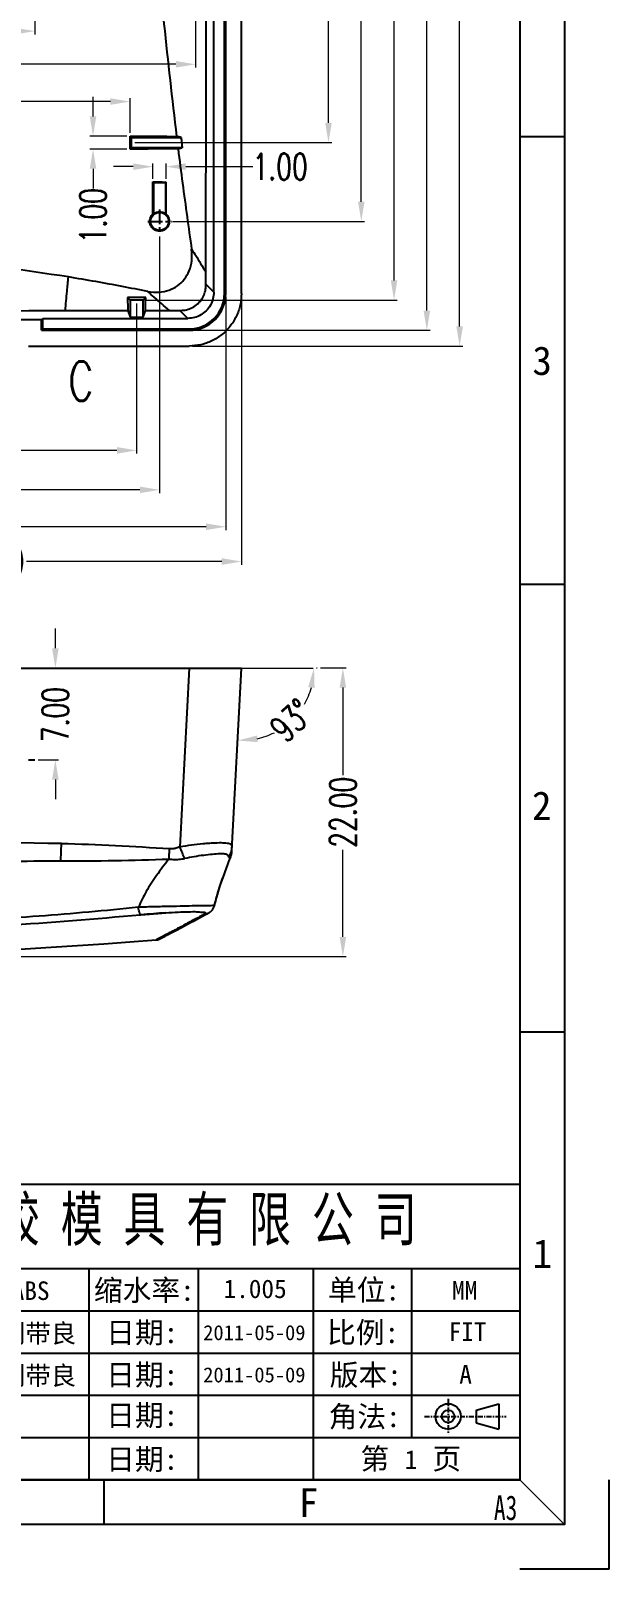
# Model space of a CAD drawing. Header units: millimetres. Extents: x 52832 to 53470, y -6025 to -5739.
# Drawn here: x 53205 to 53249.1, y -6025.5 to -5908.2 of the extents above; entities that cross this region are included whole.
import ezdxf
from ezdxf.enums import TextEntityAlignment as Align

# ---------------------------------------------------------------- set-up
doc = ezdxf.new("R2010")
doc.units = ezdxf.units.MM
doc.linetypes.add('CENTER', pattern=[0.6, 0.375, -0.075, 0.075, -0.075])
doc.layers.get('0').update_dxf_attribs({"linetype": 'CONTINUOUS'})
doc.layers.get('Defpoints').update_dxf_attribs({"linetype": 'CONTINUOUS'})
for name, color, linetype, lineweight in [('dim', 82, 'CONTINUOUS', 9), ('hatch', 4, 'CONTINUOUS', 9), ('moldbase', 7, 'CONTINUOUS', 20), ('part', 7, 'CONTINUOUS', 20)]:
    doc.layers.add(name, color=color, linetype=linetype, lineweight=lineweight)
doc.layers.add('dtext', color=4, linetype='CONTINUOUS')
doc.styles.get("Standard").update_dxf_attribs({"font": 'romans.shx', "width": 0.7})
doc.styles.add('仿宋', font='SIMFANG.TTF', dxfattribs={"width": 0.7})
doc.styles.add('宋体', font='SimSun.ttf', dxfattribs={"width": 0.7})
doc.dimstyles.new('03', dxfattribs={"dimscale": 0.5, "dimtxt": 4, "dimasz": 3, "dimexe": 0.5, "dimexo": 0.5, "dimgap": 0.09, "dimtad": 0, "dimzin": 0, "dimdsep": 46, "dimtxsty": 'Standard', "dimcen": 0, "dimclrd": 256, "dimclre": 256, "dimclrt": 6, "dimazin": 2, "dimtp": 0.01, "dimtm": 0.01, "dimtfac": 1, "dimtofl": 0, "dimtmove": 0, "dimatfit": 0, "dimfxl": 0, "dimtolj": 1, "dimtzin": 0, "dimlwd": -1, "dimlwe": -1, "dimarcsym": 0})

# ---------------------------------------------------------------- blocks, each defined once
blk = doc.blocks.new('*D976')
at = {"layer": 'Defpoints', "color": 0}
for p in [(53222.71, -5876.25), (53212.69, -5916.75), (53227.71, -5916.75)]:
    blk.add_point(p, dxfattribs=at)
at = {"layer": 'dim'}
for p, q in [((53222.96, -5876.25), (53227.96, -5876.25)), ((53227.71, -5877.75), (53227.71, -5893.65)), ((53227.71, -5915.25), (53227.71, -5899.34)), ((53212.94, -5916.75), (53227.96, -5916.75))]:
    blk.add_line(p, q, dxfattribs=at)
for points in [[(53227.46, -5877.75), (53227.96, -5877.75), (53227.71, -5876.25)], [(53227.46, -5915.25), (53227.96, -5915.25), (53227.71, -5916.75)]]:
    blk.add_solid(points, dxfattribs=at)
at = {"layer": 'dim', "color": 6, "insert": (53227.71, -5896.5), "char_height": 2, "attachment_point": 5, "rotation": 90}
blk.add_mtext('\\A1;40.50', dxfattribs=at)
blk = doc.blocks.new('*D977')
at = {"layer": 'Defpoints', "color": 0}
for p in [(53222.71, -5876.25), (53215.58, -5922.75), (53230.21, -5922.75)]:
    blk.add_point(p, dxfattribs=at)
at = {"layer": 'dim'}
for p, q in [((53222.96, -5876.25), (53230.46, -5876.25)), ((53230.21, -5877.75), (53230.21, -5896.65)), ((53230.21, -5921.25), (53230.21, -5902.34)), ((53215.83, -5922.75), (53230.46, -5922.75))]:
    blk.add_line(p, q, dxfattribs=at)
for points in [[(53229.96, -5877.75), (53230.46, -5877.75), (53230.21, -5876.25)], [(53229.96, -5921.25), (53230.46, -5921.25), (53230.21, -5922.75)]]:
    blk.add_solid(points, dxfattribs=at)
at = {"layer": 'dim', "color": 6, "insert": (53230.21, -5899.5), "char_height": 2, "attachment_point": 5, "rotation": 90}
blk.add_mtext('\\A1;46.50', dxfattribs=at)
blk = doc.blocks.new('*D978')
at = {"layer": 'Defpoints', "color": 0}
for p in [(53222.71, -5876.25), (53213.58, -5928.75), (53232.71, -5928.75)]:
    blk.add_point(p, dxfattribs=at)
at = {"layer": 'dim'}
for p, q in [((53222.96, -5876.25), (53232.96, -5876.25)), ((53232.71, -5877.75), (53232.71, -5899.65)), ((53232.71, -5927.25), (53232.71, -5905.34)), ((53213.83, -5928.75), (53232.96, -5928.75))]:
    blk.add_line(p, q, dxfattribs=at)
for points in [[(53232.46, -5877.75), (53232.96, -5877.75), (53232.71, -5876.25)], [(53232.46, -5927.25), (53232.96, -5927.25), (53232.71, -5928.75)]]:
    blk.add_solid(points, dxfattribs=at)
at = {"layer": 'dim', "color": 6, "insert": (53232.71, -5902.5), "char_height": 2, "attachment_point": 5, "rotation": 90}
blk.add_mtext('\\A1;52.50', dxfattribs=at)
blk = doc.blocks.new('*D979')
at = {"layer": 'Defpoints', "color": 0}
for p in [(53222.71, -5876.25), (53217.09, -5931.05), (53235.21, -5931.05)]:
    blk.add_point(p, dxfattribs=at)
at = {"layer": 'dim'}
for p, q in [((53222.96, -5876.25), (53235.46, -5876.25)), ((53235.21, -5877.75), (53235.21, -5900.8)), ((53235.21, -5929.55), (53235.21, -5906.49)), ((53217.34, -5931.05), (53235.46, -5931.05))]:
    blk.add_line(p, q, dxfattribs=at)
for points in [[(53234.96, -5877.75), (53235.46, -5877.75), (53235.21, -5876.25)], [(53234.96, -5929.55), (53235.46, -5929.55), (53235.21, -5931.05)]]:
    blk.add_solid(points, dxfattribs=at)
at = {"layer": 'dim', "color": 6, "insert": (53235.21, -5903.65), "char_height": 2, "attachment_point": 5, "rotation": 90}
blk.add_mtext('\\A1;54.80', dxfattribs=at)
blk = doc.blocks.new('*D980')
at = {"layer": 'Defpoints', "color": 0}
for p in [(53222.71, -5876.25), (53217.09, -5932.25), (53237.71, -5932.25)]:
    blk.add_point(p, dxfattribs=at)
at = {"layer": 'dim'}
for p, q in [((53222.96, -5876.25), (53237.96, -5876.25)), ((53237.71, -5877.75), (53237.71, -5901.4)), ((53237.71, -5930.75), (53237.71, -5907.09)), ((53217.34, -5932.25), (53237.96, -5932.25))]:
    blk.add_line(p, q, dxfattribs=at)
for points in [[(53237.46, -5877.75), (53237.96, -5877.75), (53237.71, -5876.25)], [(53237.46, -5930.75), (53237.96, -5930.75), (53237.71, -5932.25)]]:
    blk.add_solid(points, dxfattribs=at)
at = {"layer": 'dim', "color": 6, "insert": (53237.71, -5904.25), "char_height": 2, "attachment_point": 5, "rotation": 90}
blk.add_mtext('\\A1;56.00', dxfattribs=at)
blk = doc.blocks.new('*D990')
at = {"layer": 'Defpoints', "color": 0}
for p in [(53205.33, -5904.65), (53182.58, -5908.25), (53182.58, -5908.25)]:
    blk.add_point(p, dxfattribs=at)
at = {"layer": 'dim'}
for p, q in [((53205.33, -5904.9), (53205.33, -5908.5)), ((53184.08, -5908.25), (53191.11, -5908.25)), ((53203.83, -5908.25), (53196.8, -5908.25))]:
    blk.add_line(p, q, dxfattribs=at)
for points in [[(53184.08, -5908), (53184.08, -5908.5), (53182.58, -5908.25)], [(53203.83, -5908), (53203.83, -5908.5), (53205.33, -5908.25)]]:
    blk.add_solid(points, dxfattribs=at)
at = {"layer": 'dim', "color": 6, "insert": (53193.96, -5908.25), "char_height": 2, "attachment_point": 5}
blk.add_mtext('\\A1;22.75', dxfattribs=at)
blk = doc.blocks.new('*D1037')
at = {"layer": 'Defpoints', "color": 0}
for p in [(53182.58, -5913.62), (53182.58, -5913.62), (53212.58, -5916.25)]:
    blk.add_point(p, dxfattribs=at)
at = {"layer": 'dim'}
for p, q in [((53184.08, -5913.62), (53194.74, -5913.62)), ((53211.08, -5913.62), (53200.43, -5913.62)), ((53212.58, -5916), (53212.58, -5913.37))]:
    blk.add_line(p, q, dxfattribs=at)
for points in [[(53184.08, -5913.37), (53184.08, -5913.87), (53182.58, -5913.62)], [(53211.08, -5913.37), (53211.08, -5913.87), (53212.58, -5913.62)]]:
    blk.add_solid(points, dxfattribs=at)
at = {"layer": 'dim', "color": 6, "insert": (53197.58, -5913.62), "char_height": 2, "attachment_point": 5}
blk.add_mtext('\\A1;30.00', dxfattribs=at)
blk = doc.blocks.new('*D1045')
at = {"layer": 'Defpoints', "color": 0}
for p in [(53213.08, -5928.75), (53182.58, -5940.2), (53182.58, -5940.2)]:
    blk.add_point(p, dxfattribs=at)
at = {"layer": 'dim'}
for p, q in [((53213.08, -5929), (53213.08, -5940.45)), ((53184.08, -5940.2), (53194.99, -5940.2)), ((53211.58, -5940.2), (53200.68, -5940.2))]:
    blk.add_line(p, q, dxfattribs=at)
for points in [[(53184.08, -5939.95), (53184.08, -5940.45), (53182.58, -5940.2)], [(53211.58, -5939.95), (53211.58, -5940.45), (53213.08, -5940.2)]]:
    blk.add_solid(points, dxfattribs=at)
at = {"layer": 'dim', "color": 6, "insert": (53197.83, -5940.2), "char_height": 2, "attachment_point": 5}
blk.add_mtext('\\A1;30.50', dxfattribs=at)
blk = doc.blocks.new('*D1046')
at = {"layer": 'Defpoints', "color": 0}
for p in [(53214.83, -5923.65), (53182.58, -5943.21), (53182.58, -5943.21)]:
    blk.add_point(p, dxfattribs=at)
at = {"layer": 'dim'}
for p, q in [((53214.83, -5923.9), (53214.83, -5943.46)), ((53184.08, -5943.21), (53195.86, -5943.21)), ((53213.33, -5943.21), (53201.55, -5943.21))]:
    blk.add_line(p, q, dxfattribs=at)
for points in [[(53184.08, -5942.96), (53184.08, -5943.46), (53182.58, -5943.21)], [(53213.33, -5942.96), (53213.33, -5943.46), (53214.83, -5943.21)]]:
    blk.add_solid(points, dxfattribs=at)
at = {"layer": 'dim', "color": 6, "insert": (53198.71, -5943.21), "char_height": 2, "attachment_point": 5}
blk.add_mtext('\\A1;32.25', dxfattribs=at)
blk = doc.blocks.new('*D1047')
at = {"layer": 'Defpoints', "color": 0}
for p in [(53219.88, -5928.26), (53182.58, -5946.02), (53182.58, -5946.02)]:
    blk.add_point(p, dxfattribs=at)
at = {"layer": 'dim'}
for p, q in [((53219.88, -5928.51), (53219.88, -5946.27)), ((53184.08, -5946.02), (53198.39, -5946.02)), ((53218.38, -5946.02), (53204.08, -5946.02))]:
    blk.add_line(p, q, dxfattribs=at)
for points in [[(53184.08, -5945.77), (53184.08, -5946.27), (53182.58, -5946.02)], [(53218.38, -5945.77), (53218.38, -5946.27), (53219.88, -5946.02)]]:
    blk.add_solid(points, dxfattribs=at)
at = {"layer": 'dim', "color": 6, "insert": (53201.23, -5946.02), "char_height": 2, "attachment_point": 5}
blk.add_mtext('\\A1;37.30', dxfattribs=at)
blk = doc.blocks.new('*D1048')
at = {"layer": 'Defpoints', "color": 0}
for p in [(53221.08, -5927.64), (53182.58, -5948.67), (53221.08, -5948.67)]:
    blk.add_point(p, dxfattribs=at)
at = {"layer": 'dim'}
for p, q in [((53221.08, -5927.89), (53221.08, -5948.92)), ((53184.08, -5948.67), (53198.99, -5948.67)), ((53219.58, -5948.67), (53204.68, -5948.67))]:
    blk.add_line(p, q, dxfattribs=at)
for points in [[(53184.08, -5948.42), (53184.08, -5948.92), (53182.58, -5948.67)], [(53219.58, -5948.42), (53219.58, -5948.92), (53221.08, -5948.67)]]:
    blk.add_solid(points, dxfattribs=at)
at = {"layer": 'dim', "color": 6, "insert": (53201.83, -5948.67), "char_height": 2, "attachment_point": 5}
blk.add_mtext('\\A1;38.50', dxfattribs=at)
blk = doc.blocks.new('*D1062')
at = {"layer": 'Defpoints', "color": 0}
for p in [(53217.58, -5897.25), (53182.58, -5910.78), (53182.58, -5911.02)]:
    blk.add_point(p, dxfattribs=at)
at = {"layer": 'dim'}
for p, q in [((53217.58, -5897.5), (53217.58, -5911.03)), ((53182.58, -5910.77), (53182.58, -5910.53)), ((53184.08, -5910.78), (53197.24, -5910.78)), ((53216.08, -5910.78), (53202.93, -5910.78))]:
    blk.add_line(p, q, dxfattribs=at)
for points in [[(53184.08, -5910.53), (53184.08, -5911.03), (53182.58, -5910.78)], [(53216.08, -5910.53), (53216.08, -5911.03), (53217.58, -5910.78)]]:
    blk.add_solid(points, dxfattribs=at)
at = {"layer": 'dim', "color": 6, "insert": (53200.08, -5910.78), "char_height": 2, "attachment_point": 5}
blk.add_mtext('\\A1;35.00', dxfattribs=at)
blk = doc.blocks.new('*D1064')
at = {"layer": 'Defpoints', "color": 0}
for p in [(53215.33, -5918.58), (53214.33, -5919.75), (53215.33, -5919.75)]:
    blk.add_point(p, dxfattribs=at)
at = {"layer": 'dim'}
for p, q in [((53212.83, -5918.58), (53211.33, -5918.58)), ((53214.33, -5919.5), (53214.33, -5918.33)), ((53215.33, -5919.5), (53215.33, -5918.33)), ((53216.83, -5918.58), (53221.95, -5918.58))]:
    blk.add_line(p, q, dxfattribs=at)
for points in [[(53212.83, -5918.33), (53212.83, -5918.83), (53214.33, -5918.58)], [(53216.83, -5918.33), (53216.83, -5918.83), (53215.33, -5918.58)]]:
    blk.add_solid(points, dxfattribs=at)
at = {"layer": 'dim', "color": 6, "insert": (53224.03, -5918.58), "char_height": 2, "attachment_point": 5}
blk.add_mtext('\\A1;1.00', dxfattribs=at)
blk = doc.blocks.new('*D1065')
at = {"layer": 'Defpoints', "color": 0}
for p in [(53212.58, -5916.25), (53209.76, -5917.24), (53212.59, -5917.24)]:
    blk.add_point(p, dxfattribs=at)
at = {"layer": 'dim'}
for p, q in [((53209.76, -5914.75), (53209.76, -5913.25)), ((53212.33, -5916.25), (53209.51, -5916.25)), ((53212.34, -5917.24), (53209.51, -5917.24)), ((53209.76, -5918.74), (53209.76, -5920.24))]:
    blk.add_line(p, q, dxfattribs=at)
for points in [[(53209.51, -5914.75), (53210.01, -5914.75), (53209.76, -5916.25)], [(53209.51, -5918.74), (53210.01, -5918.74), (53209.76, -5917.24)]]:
    blk.add_solid(points, dxfattribs=at)
at = {"layer": 'dim', "color": 6, "insert": (53209.76, -5922.32), "char_height": 2, "attachment_point": 5, "rotation": 90}
blk.add_mtext('\\A1;1.00', dxfattribs=at)
blk = doc.blocks.new('*D1191')
at = {"layer": 'Defpoints', "color": 0}
for p in [(53206.89, -5956.78), (53206.89, -5956.78), (53205.33, -5963.78)]:
    blk.add_point(p, dxfattribs=at)
at = {"layer": 'dim'}
for p, q in [((53206.89, -5955.28), (53206.89, -5953.78)), ((53205.58, -5963.78), (53207.14, -5963.78)), ((53206.89, -5965.28), (53206.89, -5966.78))]:
    blk.add_line(p, q, dxfattribs=at)
for points in [[(53206.64, -5955.28), (53207.14, -5955.28), (53206.89, -5956.78)], [(53206.64, -5965.28), (53207.14, -5965.28), (53206.89, -5963.78)]]:
    blk.add_solid(points, dxfattribs=at)
at = {"layer": 'dim', "color": 6, "insert": (53206.89, -5960.33), "char_height": 2, "attachment_point": 5, "rotation": 90}
blk.add_mtext('\\A1;7.00', dxfattribs=at)
blk = doc.blocks.new('*D1195')
at = {"layer": 'Defpoints', "color": 0}
for p in [(53138.62, -5956.78), (53221.08, -5956.78), (53226.54, -5956.78), (53223.68, -5961.67), (53220.35, -5970.67)]:
    blk.add_point(p, dxfattribs=at)
at = {"layer": 'dim'}
blk.add_line((53226.79, -5956.78), (53226.86, -5956.78), dxfattribs=at)
for start, end in [(330.0877, 344.4067), (282.5933, 296.9123)]:
    blk.add_arc((53221.08, -5956.78), 5.53, start, end, dxfattribs=at)
for points in [[(53226.16, -5958.24), (53226.65, -5958.3), (53226.61, -5956.78)], [(53222.31, -5962.43), (53222.27, -5961.93), (53220.79, -5962.31)]]:
    blk.add_solid(points, dxfattribs=at)
at = {"layer": 'dim', "color": 6, "insert": (53224.89, -5960.79), "char_height": 2, "attachment_point": 5, "rotation": 43.5}
blk.add_mtext('\\A1;93°', dxfattribs=at)
blk = doc.blocks.new('*D1196')
at = {"layer": 'Defpoints', "color": 0}
for p in [(53226.86, -5956.78), (53228.81, -5956.78), (53182.58, -5978.78)]:
    blk.add_point(p, dxfattribs=at)
at = {"layer": 'dim'}
for p, q in [((53227.11, -5956.78), (53229.06, -5956.78)), ((53228.81, -5958.28), (53228.81, -5964.94)), ((53228.81, -5977.28), (53228.81, -5970.63)), ((53182.83, -5978.78), (53229.06, -5978.78))]:
    blk.add_line(p, q, dxfattribs=at)
for points in [[(53228.56, -5958.28), (53229.06, -5958.28), (53228.81, -5956.78)], [(53228.56, -5977.28), (53229.06, -5977.28), (53228.81, -5978.78)]]:
    blk.add_solid(points, dxfattribs=at)
at = {"layer": 'dim', "color": 6, "insert": (53228.81, -5967.78), "char_height": 2, "attachment_point": 5, "rotation": 90}
blk.add_mtext('\\A1;22.00', dxfattribs=at)
blk = doc.blocks.new('sa3l')
for p, q in [((340.59, 186.62), (334.76, 186.62)), ((340.59, 128.3), (334.76, 128.3)), ((340.59, 69.98), (334.76, 69.98)), ((280.52, 11.66), (280.52, 5.83))]:
    blk.add_line(p, q)
at = {"color": 8}
for q in [(346.42, 11.66), (334.76, 0)]:
    blk.add_line((346.42, 0), q, dxfattribs=at)
for points in [[(5.83, 5.83), (5.83, 484.06), (340.59, 484.06), (340.59, 5.83)], [(11.66, 11.66), (11.66, 478.22), (334.76, 478.22), (334.76, 11.66)]]:
    blk.add_lwpolyline(points, close=True)
at = {"layer": 'moldbase'}
blk.add_line((334.76, 11.66), (340.59, 5.83), dxfattribs=at)
at = {"style": '宋体'}
for s, p in [('3', (337.67, 157.45)), ('2', (337.62, 99.49)), ('1', (337.7, 41.12)), ('F', (307.22, 8.67))]:
    blk.add_text(s, height=3.73, dxfattribs=at).set_placement(p, align=Align.MIDDLE)
at = {"layer": 'dtext', "style": '仿宋', "width": 0.7}
blk.add_text('A3', height=3.209, dxfattribs=at).set_placement((331.38, 6.41))

msp = doc.modelspace()

# ---------------------------------------------------------------- linework, layer by layer
at = {"color": 7, "linetype": 'Continuous'}
for p, q in [((53218.973, -5928.144), (53218.973, -5824.354)), ((53219.776, -5928.254), (53219.775, -5824.243)), ((53219.881, -5928.254), (53219.881, -5824.243)), ((53221.081, -5928.254), (53221.081, -5824.243)), ((53212.687, -5916.355), (53212.581, -5916.249)), ((53212.687, -5916.355), (53216.479, -5916.355)), ((53212.687, -5917.143), (53212.687, -5916.355)), ((53212.687, -5917.143), (53212.586, -5917.244)), ((53216.55, -5917.143), (53212.687, -5917.143)), ((53214.331, -5919.749), (53214.369, -5919.787)), ((53214.369, -5919.787), (53215.293, -5919.787)), ((53214.369, -5919.787), (53214.369, -5922.207)), ((53215.33, -5919.75), (53215.293, -5919.787)), ((53215.293, -5919.787), (53215.293, -5922.207)), ((53218.369, -5927.54), (53218.973, -5928.144)), ((53219.881, -5928.254), (53219.776, -5928.254)), ((53212.581, -5928.749), (53212.387, -5928.555)), ((53212.415, -5929.539), (53212.581, -5930.037)), ((53213.581, -5928.749), (53212.581, -5928.749)), ((53212.581, -5928.749), (53212.581, -5930.037)), ((53213.581, -5928.749), (53213.781, -5928.548)), ((53213.581, -5930.037), (53213.581, -5928.749)), ((53213.581, -5930.037), (53213.748, -5929.535)), ((53216.976, -5930.141), (53216.372, -5929.537)), ((53205.831, -5930.246), (53193.831, -5930.246)), ((53205.831, -5930.246), (53205.936, -5930.141)), ((53205.831, -5931.049), (53205.831, -5930.246)), ((53205.936, -5930.141), (53216.976, -5930.141)), ((53205.936, -5930.944), (53205.936, -5930.141)), ((53212.581, -5930.037), (53213.581, -5930.037)), ((53205.831, -5931.049), (53205.936, -5930.944)), ((53205.831, -5931.049), (53217.086, -5931.049)), ((53205.936, -5930.944), (53217.086, -5930.943)), ((53217.086, -5931.049), (53217.086, -5930.944)), ((53204.831, -5932.249), (53217.086, -5932.249)), ((53144.081, -5956.785), (53221.081, -5956.785)), ((53217.086, -5956.785), (53216.372, -5970.423)), ((53220.353, -5970.673), (53221.081, -5956.785)), ((53220.223, -5971.286), (53220.223, -5971.286)), ((53213.366, -5975.594), (53213.412, -5975.59)), ((53218.585, -5975.437), (53218.588, -5975.435))]:
    msp.add_line(p, q, dxfattribs=at)
at = {"color": 1, "linetype": 'CENTER', "ltscale": 3}
for p, q in [((53214.831, -5921.844), (53214.831, -5923.654)), ((53213.926, -5922.749), (53215.736, -5922.749))]:
    msp.add_line(p, q, dxfattribs=at)
at = {"color": 1, "linetype": 'CENTER', "ltscale": 10}
msp.add_line((53194.331, -5963.785), (53205.331, -5963.785), dxfattribs=at)
at = {"color": 7}
for p, q in [((53166.853, -5996.122), (53242.295, -5996.122)), ((53242.295, -5996.122), (53242.295, -6018.637)), ((53166.853, -6002.555), (53242.295, -6002.555)), ((53209.462, -6018.637), (53209.462, -6002.555)), ((53217.792, -6018.637), (53217.792, -6002.555)), ((53226.572, -6018.637), (53226.572, -6002.555)), ((53234.077, -6015.421), (53234.077, -6002.555)), ((53166.853, -6005.771), (53242.295, -6005.771)), ((53166.853, -6008.988), (53242.295, -6008.988)), ((53166.853, -6012.204), (53242.295, -6012.204)), ((53166.853, -6015.421), (53242.295, -6015.421)), ((53166.853, -6018.637), (53242.295, -6018.637))]:
    msp.add_line(p, q, dxfattribs=at)
at = {"color": 7, "linetype": 'Continuous'}
msp.add_circle((53214.831, -5922.749), 0.686, dxfattribs=at)
for centre, radius, start, end in [((53214.831, -5922.749), 0.712, 49.54678, 130.45322), ((53217.089, -5928.257), 2.686, 269.95361, 0.0482), ((53217.089, -5928.257), 2.791, 269.95361, 0.04639), ((53182.578, -5578.641), 400.143, 265.41527, 274.58541)]:
    msp.add_arc(centre, radius, start, end, dxfattribs=at)
for points in [[(53213.902, -5890.149), (53214.412, -5898.892), (53215.168, -5907.705), (53216.127, -5916.274)], [(53218.356, -5926.609), (53218.371, -5920.165), (53218.381, -5913.152), (53218.388, -5905.568), (53218.393, -5897.407)], [(53212.581, -5916.249), (53213.763, -5916.257), (53214.945, -5916.265), (53216.127, -5916.274)], [(53212.586, -5917.244), (53212.584, -5916.912), (53212.583, -5916.581), (53212.581, -5916.249)], [(53216.479, -5916.355), (53216.353, -5916.328), (53216.236, -5916.301), (53216.127, -5916.274)], [(53216.479, -5916.355), (53216.502, -5916.618), (53216.526, -5916.881), (53216.55, -5917.143)], [(53216.245, -5917.218), (53215.026, -5917.227), (53213.806, -5917.236), (53212.586, -5917.244)], [(53216.245, -5917.218), (53216.339, -5917.193), (53216.441, -5917.168), (53216.55, -5917.143)], [(53216.245, -5917.218), (53216.585, -5919.848), (53216.93, -5922.397), (53217.276, -5924.865)], [(53214.331, -5919.749), (53214.664, -5919.749), (53214.997, -5919.749), (53215.33, -5919.75)], [(53214.332, -5922.191), (53214.332, -5921.377), (53214.331, -5920.563), (53214.331, -5919.749)], [(53215.329, -5922.191), (53215.329, -5921.377), (53215.33, -5920.563), (53215.33, -5919.75)], [(53214.082, -5922.749), (53214.112, -5922.541), (53214.197, -5922.35), (53214.332, -5922.191)], [(53214.369, -5922.207), (53214.357, -5922.202), (53214.344, -5922.196), (53214.332, -5922.191)], [(53215.293, -5922.207), (53215.305, -5922.202), (53215.317, -5922.196), (53215.329, -5922.191)], [(53215.329, -5922.191), (53215.464, -5922.351), (53215.549, -5922.542), (53215.578, -5922.749)], [(53215.578, -5922.749), (53215.521, -5923.035), (53215.36, -5923.277), (53215.118, -5923.439), (53214.832, -5923.496), (53214.545, -5923.44), (53214.302, -5923.278), (53214.139, -5923.035), (53214.082, -5922.749)], [(53207.883, -5926.982), (53197.287, -5925.566), (53187.307, -5924.917), (53178.355, -5924.903), (53170.419, -5925.341), (53163.311, -5926.091), (53156.944, -5927.041), (53151.226, -5928.093)], [(53213.935, -5928.092), (53214.792, -5928.148), (53215.555, -5927.99), (53216.199, -5927.653), (53216.714, -5927.161), (53217.086, -5926.523), (53217.287, -5925.747), (53217.276, -5924.865)], [(53217.276, -5924.865), (53217.596, -5925.362), (53217.964, -5925.951), (53218.356, -5926.609)], [(53207.656, -5929.552), (53207.776, -5928.074), (53207.883, -5926.981)], [(53213.935, -5928.092), (53211.986, -5927.714), (53209.969, -5927.342), (53207.883, -5926.982)], [(53218.369, -5927.54), (53218.362, -5927.219), (53218.357, -5926.906), (53218.356, -5926.609)], [(53215.599, -5929.529), (53214.995, -5929.025), (53214.422, -5928.526), (53213.935, -5928.092)], [(53216.372, -5929.537), (53216.779, -5929.504), (53217.223, -5929.367), (53217.652, -5929.105), (53217.994, -5928.747), (53218.225, -5928.338), (53218.342, -5927.927), (53218.369, -5927.54)], [(53218.973, -5928.144), (53218.905, -5928.662), (53218.706, -5929.143), (53218.389, -5929.557), (53217.975, -5929.874), (53217.494, -5930.073), (53216.976, -5930.141)], [(53221.081, -5928.254), (53220.981, -5929.144), (53220.685, -5929.989), (53220.21, -5930.746), (53219.578, -5931.378), (53218.821, -5931.853), (53217.976, -5932.149), (53217.086, -5932.249)], [(53171.294, -5929.563), (53184.382, -5929.566), (53196.471, -5929.562), (53207.656, -5929.55)], [(53207.656, -5929.55), (53209.27, -5929.546), (53210.857, -5929.543), (53212.415, -5929.539)], [(53213.781, -5928.548), (53213.333, -5928.551), (53212.868, -5928.553), (53212.387, -5928.555)], [(53212.387, -5928.555), (53212.397, -5928.862), (53212.406, -5929.19), (53212.415, -5929.539)], [(53213.748, -5929.535), (53213.759, -5929.179), (53213.77, -5928.849), (53213.781, -5928.548)], [(53213.748, -5929.535), (53214.372, -5929.533), (53214.988, -5929.531), (53215.599, -5929.529)], [(53215.599, -5929.529), (53215.844, -5929.529), (53216.105, -5929.532), (53216.372, -5929.537)], [(53207.35, -5970.169), (53190.684, -5969.893), (53175.466, -5969.888), (53161.829, -5970.059), (53149.563, -5970.575)], [(53207.306, -5971.488), (53207.327, -5970.884), (53207.35, -5970.169)], [(53215.599, -5970.573), (53211.475, -5970.334), (53207.35, -5970.171)], [(53215.545, -5971.34), (53215.562, -5971.092), (53215.58, -5970.836), (53215.599, -5970.573)], [(53216.372, -5970.423), (53216.104, -5970.518), (53215.844, -5970.569), (53215.599, -5970.575)], [(53218.36, -5970.169), (53218.142, -5970.187), (53217.262, -5970.282), (53216.372, -5970.423)], [(53216.753, -5971.297), (53216.569, -5970.878), (53216.372, -5970.423)], [(53220.367, -5970.411), (53220.29, -5970.246), (53220.014, -5970.151), (53219.549, -5970.118), (53218.919, -5970.133), (53218.36, -5970.169)], [(53220.122, -5971.173), (53220.294, -5970.805), (53220.367, -5970.411)], [(53220.223, -5971.286), (53220.255, -5971.197), (53220.321, -5970.939), (53220.353, -5970.674)], [(53220.321, -5970.94), (53220.353, -5970.674)], [(53149.617, -5971.338), (53153.739, -5971.452), (53157.855, -5971.488), (53161.972, -5971.496), (53166.091, -5971.492), (53174.334, -5971.48), (53182.581, -5971.474), (53190.828, -5971.48), (53199.071, -5971.492), (53207.306, -5971.488)], [(53207.306, -5971.49), (53211.421, -5971.455), (53215.545, -5971.34)], [(53215.545, -5971.338), (53214.6, -5972.593), (53213.818, -5973.814), (53213.219, -5975.015)], [(53215.545, -5971.338), (53215.93, -5971.376), (53216.335, -5971.363), (53216.753, -5971.297)], [(53220.124, -5971.173), (53220.039, -5971.05), (53219.821, -5970.968), (53219.432, -5970.95), (53218.877, -5970.984), (53218.197, -5971.059), (53217.462, -5971.165), (53216.754, -5971.299)], [(53219.017, -5974.897), (53219.284, -5973.91), (53219.696, -5972.68), (53220.125, -5971.54), (53220.224, -5971.286)], [(53220.122, -5971.173), (53220.165, -5971.283), (53220.202, -5971.313), (53220.223, -5971.286)], [(53220.223, -5971.286), (53220.254, -5971.2)], [(53220.254, -5971.2), (53220.302, -5971.028)], [(53220.302, -5971.028), (53220.321, -5970.94)], [(53219.46, -5973.358), (53219.748, -5972.537)], [(53219.017, -5974.896), (53219.301, -5973.853)], [(53219.301, -5973.853), (53219.317, -5973.802), (53219.46, -5973.358)], [(53213.219, -5975.017), (53209.443, -5975.384), (53205.65, -5975.695), (53201.841, -5975.955), (53198.016, -5976.166), (53194.172, -5976.33), (53190.315, -5976.447), (53186.451, -5976.517), (53184.519, -5976.535), (53182.587, -5976.541), (53180.657, -5976.535), (53178.726, -5976.518), (53174.867, -5976.451), (53171.013, -5976.337), (53167.168, -5976.174), (53159.517, -5975.7), (53151.942, -5975.017)], [(53219.002, -5974.887), (53218.743, -5974.894), (53218.243, -5974.901), (53217.542, -5974.914), (53216.658, -5974.934), (53215.612, -5974.957), (53214.444, -5974.983), (53213.219, -5975.015)], [(53213.412, -5975.589), (53213.383, -5975.571), (53213.356, -5975.534), (53213.331, -5975.482), (53213.306, -5975.416), (53213.282, -5975.338), (53213.26, -5975.248), (53213.219, -5975.017)], [(53215.313, -5975.438), (53216.261, -5975.384), (53217.042, -5975.357), (53217.653, -5975.356), (53218.102, -5975.382), (53218.332, -5975.439), (53218.299, -5975.52)], [(53218.588, -5975.435), (53218.628, -5975.412), (53218.775, -5975.304), (53218.929, -5975.115), (53219.016, -5974.898)], [(53151.803, -5975.594), (53162.137, -5976.396), (53172.437, -5976.871), (53182.608, -5977.025), (53192.774, -5976.869), (53203.044, -5976.395), (53213.366, -5975.594)], [(53213.412, -5975.589), (53214.055, -5975.532), (53214.694, -5975.481), (53215.313, -5975.438)], [(53215.313, -5975.438), (53213.412, -5975.59)], [(53218.3, -5975.523), (53217.443, -5975.985), (53216.688, -5976.387), (53216.044, -5976.728), (53215.765, -5976.875), (53215.514, -5977.007), (53215.293, -5977.123), (53215.102, -5977.224), (53214.806, -5977.379), (53214.628, -5977.472), (53214.568, -5977.504), (53214.627, -5977.473), (53214.804, -5977.38), (53215.099, -5977.225), (53215.29, -5977.125)], [(53215.317, -5977.177), (53216.514, -5976.547), (53218.329, -5975.577)], [(53215.495, -5977.084), (53216.515, -5976.546)], [(53218.299, -5975.521), (53218.43, -5975.498), (53218.544, -5975.457), (53218.585, -5975.437)], [(53218.329, -5975.577), (53218.586, -5975.438)], [(53214.568, -5977.504), (53214.627, -5977.473), (53214.804, -5977.38), (53214.978, -5977.288)], [(53214.568, -5977.504), (53214.677, -5977.487), (53214.844, -5977.426)], [(53214.844, -5977.426), (53215.257, -5977.209), (53215.317, -5977.177)], [(53215.258, -5977.209), (53215.317, -5977.177)], [(53215.317, -5977.177), (53215.495, -5977.084)]]:
    msp.add_spline(points, degree=3, dxfattribs=at)
at = {"layer": 'dtext', "color": 1, "linetype": 'CENTER'}
for p, q in [((53236.835, -6012.462), (53236.835, -6015.164)), ((53235.044, -6013.813), (53241.256, -6013.813))]:
    msp.add_line(p, q, dxfattribs=at)
at = {"layer": 'dtext'}
for p, q in [((53238.963, -6013.33), (53240.7, -6012.848)), ((53240.7, -6012.848), (53240.7, -6014.778)), ((53238.963, -6013.33), (53238.963, -6014.295)), ((53238.963, -6014.295), (53240.7, -6014.778))]:
    msp.add_line(p, q, dxfattribs=at)
for radius in [0.965, 0.482]:
    msp.add_circle((53236.835, -6013.813), radius, dxfattribs=at)
at = {"layer": 'hatch', "flags": 128}
msp.add_lwpolyline([(53199.831, -5934.918, 0, 0, 0), (53202.831, -5934.918, 0.9, 0, 0), (53205.831, -5934.918, 0, 0, 0)], format="xyseb", dxfattribs=at)
at = {"layer": 'part', "color": 1, "linetype": 'CENTER', "ltscale": 100}
msp.add_line((53138.622, -5956.785), (53226.54, -5956.785), dxfattribs=at)

# ---------------------------------------------------------------- block references
at = {"xscale": 0.5848199999961071, "yscale": 0.5848200000002544, "zscale": 0.58482}
msp.add_blockref('sa3l', (53046.523, -6025.459), dxfattribs=at)

# ---------------------------------------------------------------- texts
at = {"layer": 'dtext', "color": 3, "style": '宋体'}
for s, height, p in [('ABS', 1.4158, (53203.558, -6004.943)), ('1.005', 1.4158, (53219.71, -6004.797)), ('MM', 1.4158, (53237.138, -6004.922)), ('刘带良', 1.4158, (53202.677, -6008.194)), ('2011-05-09', 1.1468, (53218.159, -6008.004)), ('FIT', 1.4158, (53236.87, -6008.064)), ('刘带良', 1.4158, (53202.677, -6011.41)), ('2011-05-09', 1.1468, (53218.159, -6011.22)), ('A', 1.416, (53237.682, -6011.313)), ('1', 1.416, (53233.524, -6017.81))]:
    msp.add_text(s, height=height, dxfattribs=at).set_placement(p)
at = {"layer": 'dtext', "style": '仿宋'}
for s, p in [('缩水率:', (53209.822, -6005.003)), ('单位:', (53227.67, -6004.977)), ('日期:', (53210.763, -6008.228)), ('比例:', (53227.6, -6008.22)), ('日期:', (53210.763, -6011.445)), ('版本:', (53227.807, -6011.454)), ('日期:', (53210.763, -6014.538)), ('角法:', (53227.717, -6014.627)), ('日期:', (53210.763, -6017.878)), (' 第   页', (53229.06, -6017.843))]:
    msp.add_text(s, height=1.6089, dxfattribs=at).set_placement(p)
at = {"layer": 'dtext', "color": 135, "insert": (53169.005, -5997.095), "char_height": 3.34517, "width": 123.12092, "attachment_point": 1, "style": '宋体'}
msp.add_mtext('{\\C0;深 圳 市 永 坚 泰 塑 胶 模 具 有 限 公 司}', dxfattribs=at)
at = {"layer": 'hatch', "width": 0.7}
msp.add_text('C', height=3, dxfattribs=at).set_placement((53208.831, -5934.918), align=Align.MIDDLE)

# ---------------------------------------------------------------- dimensions: what is measured, and where the dimension line sits
at = {"layer": 'dim'}
for base, p1, p2, picture, middle in [((53227.714, -5916.749), (53222.714, -5876.249), (53212.687, -5916.749), '*D976', (53227.714, -5896.499)), ((53232.714, -5928.749), (53222.714, -5876.249), (53213.581, -5928.749), '*D978', (53232.714, -5902.499)), ((53230.214, -5922.749), (53222.714, -5876.249), (53215.578, -5922.749), '*D977', (53230.214, -5899.499)), ((53235.214, -5931.049), (53222.714, -5876.249), (53217.086, -5931.049), '*D979', (53235.214, -5903.649)), ((53237.714, -5932.249), (53222.714, -5876.249), (53217.086, -5932.249), '*D980', (53237.714, -5904.249)), ((53228.812, -5956.785), (53182.584, -5978.784), (53226.859, -5956.785), '*D1196', (53228.812, -5967.784))]:
    dim = msp.add_linear_dim(base=base, p1=p1, p2=p2, angle=90, dimstyle='03', dxfattribs=at)
    dim.commit()
    dim.dimension.update_dxf_attribs({"geometry": picture, "text_midpoint": middle})
for base, p1, p2, picture, middle in [((53182.581, -5910.779), (53217.581, -5897.249), (53182.581, -5911.023), '*D1062', (53200.081, -5910.779)), ((53182.581, -5908.249), (53205.331, -5904.651), (53182.581, -5908.249), '*D990', (53193.956, -5908.249)), ((53182.581, -5913.618), (53212.581, -5916.249), (53182.581, -5913.618), '*D1037', (53197.581, -5913.618)), ((53182.581, -5943.215), (53214.831, -5923.654), (53182.581, -5943.215), '*D1046', (53198.706, -5943.215)), ((53221.081, -5948.669), (53182.581, -5948.669), (53221.081, -5927.642), '*D1048', (53201.831, -5948.669)), ((53182.581, -5946.02), (53219.88, -5928.257), (53182.581, -5946.02), '*D1047', (53201.23, -5946.02)), ((53182.581, -5940.2), (53213.081, -5928.749), (53182.581, -5940.2), '*D1045', (53197.831, -5940.2))]:
    dim = msp.add_linear_dim(base=base, p1=p1, p2=p2, dimstyle='03', dxfattribs=at)
    dim.commit()
    dim.dimension.update_dxf_attribs({"geometry": picture, "text_midpoint": middle})
dim = msp.add_linear_dim(base=(53209.76, -5917.244), p1=(53212.581, -5916.249), p2=(53212.586, -5917.244), angle=90, text='1.00', dimstyle='03', dxfattribs=at)
dim.commit()
dim.dimension.update_dxf_attribs({"geometry": '*D1065', "text_midpoint": (53209.76, -5922.322)})
dim = msp.add_linear_dim(base=(53215.33, -5918.579), p1=(53214.331, -5919.749), p2=(53215.33, -5919.75), dimstyle='03', dxfattribs=at)
dim.commit()
dim.dimension.update_dxf_attribs({"geometry": '*D1064', "text_midpoint": (53224.025, -5918.579), "dimtype": 160})
dim = msp.add_linear_dim(base=(53206.894, -5956.785), p1=(53205.331, -5963.785), p2=(53206.894, -5956.785), angle=90, dimstyle='03', dxfattribs=at)
dim.commit()
dim.dimension.update_dxf_attribs({"geometry": '*D1191', "text_midpoint": (53206.894, -5960.332), "dimtype": 160})
dim = msp.add_angular_dim_2l(base=(53223.676, -5961.666), line1=((53138.622, -5956.785), (53226.54, -5956.785)), line2=((53220.353, -5970.673), (53221.081, -5956.785)), dimstyle='03', dxfattribs=at)
dim.commit()
dim.dimension.update_dxf_attribs({"geometry": '*D1195', "text_midpoint": (53224.887, -5960.795)})

doc.saveas('drawing.dxf')
